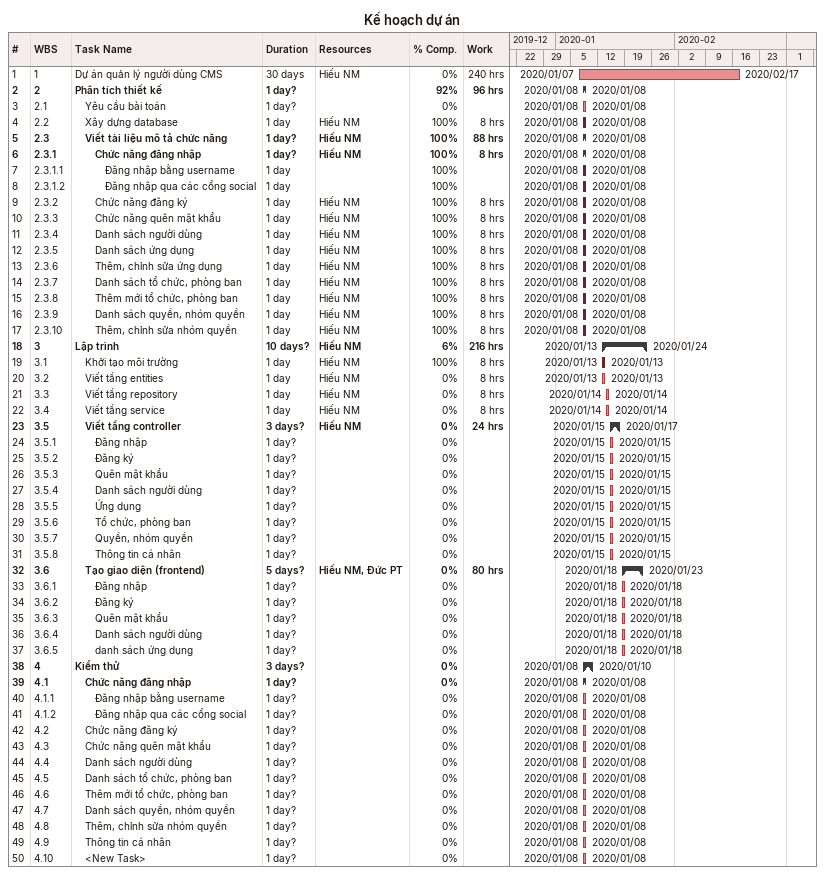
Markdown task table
Kế hoạch dự án

| ID | WBS | Task | Duration | Start | Finish | Resources | % complete | Work (h) |
|---|---|---|---|---|---|---|---|---|
| 1 | 1 | Dự án quản lý người dùng CMS | 30d | 2020-01-07 | 2020-02-17 | Hiếu NM | 0 | 240 |
| 2 | 2 | **Phân tích thiết kế** | 1d? | 2020-01-08 | 2020-01-08 |  | 92 | 96 |
| 3 | 2.1 | Yêu cầu bài toán | 1d? | 2020-01-08 | 2020-01-08 |  | 0 |  |
| 4 | 2.2 | Xây dựng database | 1d | 2020-01-08 | 2020-01-08 | Hiếu NM | 100 | 8 |
| 5 | 2.3 | **Viết tài liệu mô tả chức năng** | 1d? | 2020-01-08 | 2020-01-08 | Hiếu NM | 100 | 88 |
| 6 | 2.3.1 | **Chức năng đăng nhập** | 1d? | 2020-01-08 | 2020-01-08 | Hiếu NM | 100 | 8 |
| 7 | 2.3.1.1 | Đăng nhập bằng username | 1d | 2020-01-08 | 2020-01-08 |  | 100 |  |
| 8 | 2.3.1.2 | Đăng nhập qua các cổng social | 1d | 2020-01-08 | 2020-01-08 |  | 100 |  |
| 9 | 2.3.2 | Chức năng đăng ký | 1d | 2020-01-08 | 2020-01-08 | Hiếu NM | 100 | 8 |
| 10 | 2.3.3 | Chức năng quên mật khẩu | 1d | 2020-01-08 | 2020-01-08 | Hiếu NM | 100 | 8 |
| 11 | 2.3.4 | Danh sách người dùng | 1d | 2020-01-08 | 2020-01-08 | Hiếu NM | 100 | 8 |
| 12 | 2.3.5 | Danh sách ứng dụng | 1d | 2020-01-08 | 2020-01-08 | Hiếu NM | 100 | 8 |
| 13 | 2.3.6 | Thêm, chỉnh sửa ứng dụng | 1d | 2020-01-08 | 2020-01-08 | Hiếu NM | 100 | 8 |
| 14 | 2.3.7 | Danh sách tổ chức, phòng ban | 1d | 2020-01-08 | 2020-01-08 | Hiếu NM | 100 | 8 |
| 15 | 2.3.8 | Thêm mới tổ chức, phòng ban | 1d | 2020-01-08 | 2020-01-08 | Hiếu NM | 100 | 8 |
| 16 | 2.3.9 | Danh sách quyền, nhóm quyền | 1d | 2020-01-08 | 2020-01-08 | Hiếu NM | 100 | 8 |
| 17 | 2.3.10 | Thêm, chỉnh sửa nhóm quyền | 1d | 2020-01-08 | 2020-01-08 | Hiếu NM | 100 | 8 |
| 18 | 3 | **Lập trình** | 10d? | 2020-01-13 | 2020-01-24 | Hiếu NM | 6 | 216 |
| 19 | 3.1 | Khởi tạo môi trường | 1d | 2020-01-13 | 2020-01-13 | Hiếu NM | 100 | 8 |
| 20 | 3.2 | Viết tầng entities | 1d | 2020-01-13 | 2020-01-13 | Hiếu NM | 0 | 8 |
| 21 | 3.3 | Viết tầng repository | 1d | 2020-01-14 | 2020-01-14 | Hiếu NM | 0 | 8 |
| 22 | 3.4 | Viết tầng service | 1d | 2020-01-14 | 2020-01-14 | Hiếu NM | 0 | 8 |
| 23 | 3.5 | **Viết tầng controller** | 3d? | 2020-01-15 | 2020-01-17 | Hiếu NM | 0 | 24 |
| 24 | 3.5.1 | Đăng nhập | 1d? | 2020-01-15 | 2020-01-15 |  | 0 |  |
| 25 | 3.5.2 | Đăng ký | 1d? | 2020-01-15 | 2020-01-15 |  | 0 |  |
| 26 | 3.5.3 | Quên mật khẩu | 1d? | 2020-01-15 | 2020-01-15 |  | 0 |  |
| 27 | 3.5.4 | Danh sách người dùng | 1d? | 2020-01-15 | 2020-01-15 |  | 0 |  |
| 28 | 3.5.5 | Ứng dụng | 1d? | 2020-01-15 | 2020-01-15 |  | 0 |  |
| 29 | 3.5.6 | Tổ chức, phòng ban | 1d? | 2020-01-15 | 2020-01-15 |  | 0 |  |
| 30 | 3.5.7 | Quyền, nhóm quyền | 1d? | 2020-01-15 | 2020-01-15 |  | 0 |  |
| 31 | 3.5.8 | Thông tin cá nhân | 1d? | 2020-01-15 | 2020-01-15 |  | 0 |  |
| 32 | 3.6 | **Tạo giao diện (frontend)** | 5d? | 2020-01-18 | 2020-01-23 | Hiếu NM, Đức PT | 0 | 80 |
| 33 | 3.6.1 | Đăng nhập | 1d? | 2020-01-18 | 2020-01-18 |  | 0 |  |
| 34 | 3.6.2 | Đăng ký | 1d? | 2020-01-18 | 2020-01-18 |  | 0 |  |
| 35 | 3.6.3 | Quên mật khẩu | 1d? | 2020-01-18 | 2020-01-18 |  | 0 |  |
| 36 | 3.6.4 | Danh sách người dùng | 1d? | 2020-01-18 | 2020-01-18 |  | 0 |  |
| 37 | 3.6.5 | danh sách ứng dụng | 1d? | 2020-01-18 | 2020-01-18 |  | 0 |  |
| 38 | 4 | **Kiểm thử** | 3d? | 2020-01-08 | 2020-01-10 |  | 0 |  |
| 39 | 4.1 | **Chức năng đăng nhập** | 1d? | 2020-01-08 | 2020-01-08 |  | 0 |  |
| 40 | 4.1.1 | Đăng nhập bằng username | 1d? | 2020-01-08 | 2020-01-08 |  | 0 |  |
| 41 | 4.1.2 | Đăng nhập qua các cổng social | 1d? | 2020-01-08 | 2020-01-08 |  | 0 |  |
| 42 | 4.2 | Chức năng đăng ký | 1d? | 2020-01-08 | 2020-01-08 |  | 0 |  |
| 43 | 4.3 | Chức năng quên mật khẩu | 1d? | 2020-01-08 | 2020-01-08 |  | 0 |  |
| 44 | 4.4 | Danh sách người dùng | 1d? | 2020-01-08 | 2020-01-08 |  | 0 |  |
| 45 | 4.5 | Danh sách tổ chức, phòng ban | 1d? | 2020-01-08 | 2020-01-08 |  | 0 |  |
| 46 | 4.6 | Thêm mới tổ chức, phòng ban | 1d? | 2020-01-08 | 2020-01-08 |  | 0 |  |
| 47 | 4.7 | Danh sách quyền, nhóm quyền | 1d? | 2020-01-08 | 2020-01-08 |  | 0 |  |
| 48 | 4.8 | Thêm, chỉnh sửa nhóm quyền | 1d? | 2020-01-08 | 2020-01-08 |  | 0 |  |
| 49 | 4.9 | Thông tin cá nhân | 1d? | 2020-01-08 | 2020-01-08 |  | 0 |  |
| 50 | 4.10 | <New Task> | 1d? | 2020-01-08 | 2020-01-08 |  | 0 |  |
